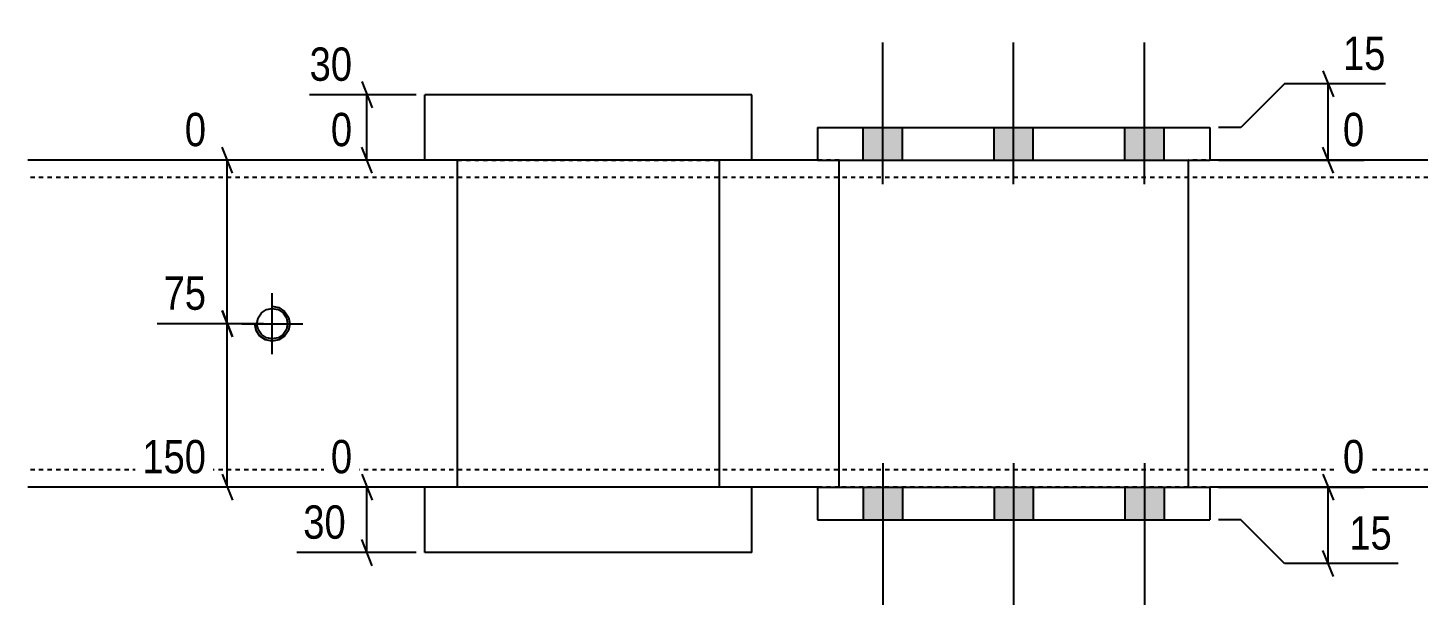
# Model space of a CAD drawing. Header units: millimetres. Extents: x 7 to 46963, y 6 to 1565.
# Drawn here: x 22836 to 23478, y 6 to 270 of the extents above; entities that cross this region are included whole.
import ezdxf

# ---------------------------------------------------------------- set-up
doc = ezdxf.new("R2010")
doc.units = ezdxf.units.MM
doc.linetypes.add('DXK_LINE_DOT2', pattern=[3.9198, 1.9599, -1.9599])
doc.layers.add('MÅLSÆTNING', color=7, linetype='Continuous')
doc.layers.add('STÅL', color=7, linetype='Continuous')
doc.styles.add('Arial Narrow', font='ARIALN.TTF', dxfattribs={"height": 0.2})

msp = doc.modelspace()

# ---------------------------------------------------------------- hatches: boundary and pattern name
at = {"layer": 'STÅL', "linetype": 'Continuous'}
for points in [[(23219.13, 209.6), (23237.13, 209.6), (23237.13, 224.6), (23219.13, 224.6)], [(23219.13, 209.6), (23237.13, 209.6), (23237.13, 224.6), (23219.13, 224.6)], [(23279.13, 209.6), (23297.13, 209.6), (23297.13, 224.6), (23279.13, 224.6)], [(23279.13, 209.6), (23297.13, 209.6), (23297.13, 224.6), (23279.13, 224.6)], [(23339.13, 209.6), (23357.13, 209.6), (23357.13, 224.6), (23339.13, 224.6)], [(23339.13, 209.6), (23357.13, 209.6), (23357.13, 224.6), (23339.13, 224.6)], [(23219.13, 44.6), (23237.13, 44.6), (23237.13, 59.6), (23219.13, 59.6)], [(23219.13, 44.6), (23237.13, 44.6), (23237.13, 59.6), (23219.13, 59.6)], [(23279.13, 44.6), (23297.13, 44.6), (23297.13, 59.6), (23279.13, 59.6)], [(23279.13, 44.6), (23297.13, 44.6), (23297.13, 59.6), (23279.13, 59.6)], [(23339.13, 44.6), (23357.13, 44.6), (23357.13, 59.6), (23339.13, 59.6)], [(23339.13, 44.6), (23357.13, 44.6), (23357.13, 59.6), (23339.13, 59.6)]]:
    msp.add_hatch(color=96, dxfattribs=at).paths.add_polyline_path(points)

# ---------------------------------------------------------------- linework, layer by layer
at = {"layer": 'MÅLSÆTNING', "color": 7, "linetype": 'Continuous'}
for p, q in [((23429.93, 250.6), (23434.73, 238.6)), ((22989.18, 245.6), (22993.98, 233.6)), ((23412.33, 244.6), (23392.33, 224.6)), ((23458.63, 244.6), (23412.33, 244.6)), ((23432.33, 209.6), (23432.33, 244.6)), ((23014.13, 239.6), (22965.28, 239.6)), ((22991.58, 209.6), (22991.58, 239.6)), ((23392.33, 224.6), (23382.13, 224.6)), ((22929.92, 203.6), (22925.12, 215.6)), ((22993.98, 203.6), (22989.18, 215.6)), ((23434.73, 203.6), (23429.93, 215.6)), ((22927.52, 134.6), (22927.52, 209.6)), ((23014.13, 209.6), (22975.03, 209.6)), ((23382.13, 209.6), (23448.88, 209.6)), ((22929.92, 128.6), (22925.12, 140.6)), ((22925.12, 140.6), (22929.92, 128.6)), ((22944.13, 134.6), (22895.39, 134.6)), ((22927.52, 59.6), (22927.52, 134.6)), ((22925.12, 65.6), (22929.92, 53.6)), ((22989.18, 65.6), (22993.98, 53.6)), ((23429.93, 65.6), (23434.73, 53.6)), ((23014.13, 59.6), (22975.03, 59.6)), ((22991.58, 29.6), (22991.58, 59.6)), ((23382.13, 59.6), (23448.88, 59.6)), ((23432.33, 24.6), (23432.33, 59.6)), ((23392.33, 44.6), (23382.13, 44.6)), ((23412.33, 24.6), (23392.33, 44.6)), ((22993.98, 23.6), (22989.18, 35.6)), ((23014.13, 29.6), (22959.45, 29.6)), ((23434.73, 18.6), (23429.93, 30.6)), ((23464.46, 24.6), (23412.33, 24.6))]:
    msp.add_line(p, q, dxfattribs=at)
at = {"layer": 'STÅL', "color": 96, "linetype": 'Continuous'}
for p, q in [((23228.13, 198.6), (23228.13, 263.6)), ((23228.13, 198.6), (23228.13, 263.6)), ((23288.13, 198.6), (23288.13, 263.6)), ((23288.13, 198.6), (23288.13, 263.6)), ((23348.13, 198.6), (23348.13, 263.6)), ((23348.13, 198.6), (23348.13, 263.6)), ((23219.13, 209.6), (23219.13, 224.6)), ((23219.13, 209.6), (23219.13, 224.6)), ((23237.13, 209.6), (23237.13, 224.6)), ((23237.13, 209.6), (23237.13, 224.6)), ((23279.13, 209.6), (23279.13, 224.6)), ((23279.13, 209.6), (23279.13, 224.6)), ((23297.13, 209.6), (23297.13, 224.6)), ((23297.13, 209.6), (23297.13, 224.6)), ((23339.13, 209.6), (23339.13, 224.6)), ((23339.13, 209.6), (23339.13, 224.6)), ((23357.13, 209.6), (23357.13, 224.6)), ((23357.13, 209.6), (23357.13, 224.6)), ((22948.13, 120.6), (22948.13, 148.6)), ((22945.45, 141.07), (22948.13, 141.6)), ((22948.13, 142.6), (22948.13, 142.6)), ((22948.13, 142.6), (22951.19, 141.99)), ((22948.13, 141.6), (22948.13, 141.6)), ((22948.13, 141.6), (22950.81, 141.07)), ((22951.19, 141.99), (22953.79, 140.26)), ((22941.13, 134.6), (22941.67, 137.28)), ((22941.67, 137.28), (22943.18, 139.55)), ((22943.18, 139.55), (22945.45, 141.07)), ((22950.81, 141.07), (22953.08, 139.55)), ((22953.08, 139.55), (22954.6, 137.28)), ((22953.79, 140.26), (22955.52, 137.66)), ((22954.6, 137.28), (22955.13, 134.6)), ((22955.52, 137.66), (22956.13, 134.6)), ((22934.13, 134.6), (22962.13, 134.6)), ((22940.74, 131.54), (22940.13, 134.6)), ((22940.13, 134.6), (22940.13, 134.6)), ((22942.48, 128.94), (22940.74, 131.54)), ((22941.67, 131.92), (22941.13, 134.6)), ((22941.13, 134.6), (22941.13, 134.6)), ((22943.18, 129.65), (22941.67, 131.92)), ((22945.07, 127.21), (22942.48, 128.94)), ((22945.45, 128.13), (22943.18, 129.65)), ((22953.08, 129.65), (22950.81, 128.13)), ((22953.79, 128.94), (22951.19, 127.21)), ((22954.6, 131.92), (22953.08, 129.65)), ((22955.52, 131.54), (22953.79, 128.94)), ((22955.13, 134.6), (22954.6, 131.92)), ((22955.13, 134.6), (22955.13, 134.6)), ((22956.13, 134.6), (22955.52, 131.54)), ((22956.13, 134.6), (22956.13, 134.6)), ((22948.13, 126.6), (22945.07, 127.21)), ((22948.13, 127.6), (22945.45, 128.13)), ((22950.81, 128.13), (22948.13, 127.6)), ((22948.13, 127.6), (22948.13, 127.6)), ((22951.19, 127.21), (22948.13, 126.6)), ((22948.13, 126.6), (22948.13, 126.6)), ((23228.13, 70.6), (23228.13, 5.6)), ((23228.13, 70.6), (23228.13, 5.6)), ((23288.13, 70.6), (23288.13, 5.6)), ((23288.13, 70.6), (23288.13, 5.6)), ((23348.13, 70.6), (23348.13, 5.6)), ((23348.13, 70.6), (23348.13, 5.6)), ((23219.13, 59.6), (23219.13, 44.6)), ((23219.13, 59.6), (23219.13, 44.6)), ((23237.13, 59.6), (23237.13, 44.6)), ((23237.13, 59.6), (23237.13, 44.6)), ((23279.13, 59.6), (23279.13, 44.6)), ((23279.13, 59.6), (23279.13, 44.6)), ((23297.13, 59.6), (23297.13, 44.6)), ((23297.13, 59.6), (23297.13, 44.6)), ((23339.13, 59.6), (23339.13, 44.6)), ((23339.13, 59.6), (23339.13, 44.6)), ((23357.13, 59.6), (23357.13, 44.6)), ((23357.13, 59.6), (23357.13, 44.6))]:
    msp.add_line(p, q, dxfattribs=at)
at = {"layer": 'STÅL', "color": 2, "linetype": 'Continuous'}
for p, q in [((23168.13, 239.6), (23018.13, 239.6)), ((23018.13, 209.6), (23018.13, 239.6)), ((23168.13, 209.6), (23168.13, 239.6)), ((23198.13, 224.6), (23378.13, 224.6)), ((23198.13, 224.6), (23198.13, 209.6)), ((23378.13, 224.6), (23378.13, 209.6)), ((23018.13, 209.6), (22836.13, 209.6)), ((23168.13, 209.6), (23018.13, 209.6)), ((23033.13, 59.6), (23033.13, 209.6)), ((23153.13, 209.6), (23153.13, 59.6)), ((23198.13, 209.6), (23168.13, 209.6)), ((23198.13, 209.6), (23378.13, 209.6)), ((23208.13, 59.6), (23208.13, 209.6)), ((23368.13, 209.6), (23368.13, 59.6)), ((23478.13, 209.6), (23378.13, 209.6)), ((23018.13, 59.6), (22836.13, 59.6)), ((23168.13, 59.6), (23018.13, 59.6)), ((23018.13, 29.6), (23018.13, 59.6)), ((23168.13, 29.6), (23168.13, 59.6)), ((23198.13, 59.6), (23168.13, 59.6)), ((23198.13, 59.6), (23378.13, 59.6)), ((23198.13, 59.6), (23198.13, 44.6)), ((23378.13, 59.6), (23378.13, 44.6)), ((23478.13, 59.6), (23378.13, 59.6)), ((23198.13, 44.6), (23378.13, 44.6)), ((23168.13, 29.6), (23018.13, 29.6))]:
    msp.add_line(p, q, dxfattribs=at)
at = {"layer": 'STÅL', "color": 7, "linetype": 'DXK_LINE_DOT2'}
for p, q in [((23033.13, 209.6), (23018.13, 209.6)), ((23033.13, 59.6), (23033.13, 209.6)), ((23033.13, 209.6), (23153.13, 209.6)), ((23153.13, 209.6), (23153.13, 59.6)), ((23208.13, 209.6), (23153.13, 209.6)), ((23208.13, 209.6), (23368.13, 209.6)), ((23208.13, 59.6), (23208.13, 209.6)), ((23368.13, 209.6), (23368.13, 59.6)), ((23478.13, 209.6), (23368.13, 209.6)), ((23478.13, 201.6), (22836.13, 201.6)), ((23478.13, 67.6), (22836.13, 67.6)), ((23033.13, 59.6), (23018.13, 59.6)), ((23153.13, 59.6), (23033.13, 59.6)), ((23208.13, 59.6), (23153.13, 59.6)), ((23368.13, 59.6), (23208.13, 59.6)), ((23478.13, 59.6), (23368.13, 59.6))]:
    msp.add_line(p, q, dxfattribs=at)

# ---------------------------------------------------------------- next in the draw order: wipeouts: each hides what was drawn before it
at = {"color": 0, "linetype": 'Continuous'}
for points in [[(23461.83, 247.8), (23461.83, 270.2), (23435.93, 270.2), (23435.93, 247.8)], [(22987.98, 242.8), (22987.98, 265.2), (22962.08, 265.2), (22962.08, 242.8)], [(22987.98, 212.8), (22987.98, 235.2), (22971.83, 235.2), (22971.83, 212.8)], [(23452.08, 212.8), (23452.08, 235.2), (23435.93, 235.2), (23435.93, 212.8)], [(22921, 137.8), (22921, 160.2), (22895.1, 160.2), (22895.1, 137.8)], [(22987.98, 62.8), (22987.98, 85.2), (22971.83, 85.2), (22971.83, 62.8)], [(23452.08, 62.8), (23452.08, 85.2), (23435.93, 85.2), (23435.93, 62.8)], [(22985.07, 32.8), (22985.07, 55.2), (22959.17, 55.2), (22959.17, 32.8)], [(23464.75, 27.8), (23464.75, 50.2), (23438.85, 50.2), (23438.85, 27.8)]]:
    msp.add_wipeout(points, dxfattribs=at).dxf.layer = 'MÅLSÆTNING'

# ---------------------------------------------------------------- next in the draw order: linework, layer by layer
at = {"layer": 'MÅLSÆTNING', "color": 7, "linetype": 'Continuous'}
for p, q in [((23014.13, 209.6), (22905.14, 209.6)), ((22944.13, 134.6), (22895.39, 134.6)), ((23014.13, 59.6), (22885.64, 59.6))]:
    msp.add_line(p, q, dxfattribs=at)

# ---------------------------------------------------------------- next in the draw order: texts
at = {"layer": 'MÅLSÆTNING', "color": 3, "linetype": 'Continuous', "style": 'Arial Narrow'}
for s, height, p in [('15', 15.271, (23439.13, 251)), ('30', 15.271, (22965.28, 246)), ('0', 15.27, (22975.03, 216)), ('0', 15.27, (23439.13, 216)), ('75', 15.271, (22898.3, 141)), ('0', 15.27, (22975.03, 66)), ('0', 15.27, (23439.13, 66)), ('30', 15.271, (22962.37, 36)), ('15', 15.271, (23442.05, 31))]:
    msp.add_text(s, height=height, dxfattribs=at).set_placement(p)

# ---------------------------------------------------------------- next in the draw order: wipeouts: each hides what was drawn before it
at = {"color": 0, "linetype": 'Continuous'}
for points in [[(22921, 212.8), (22921, 235.2), (22904.85, 235.2), (22904.85, 212.8)], [(22921, 62.8), (22921, 85.2), (22885.35, 85.2), (22885.35, 62.8)]]:
    msp.add_wipeout(points, dxfattribs=at).dxf.layer = 'MÅLSÆTNING'

# ---------------------------------------------------------------- next in the draw order: texts
at = {"layer": 'MÅLSÆTNING', "color": 3, "linetype": 'Continuous', "style": 'Arial Narrow'}
for s, height, p in [('0', 15.27, (22908.05, 216)), ('150', 15.271, (22888.55, 66))]:
    msp.add_text(s, height=height, dxfattribs=at).set_placement(p)

doc.saveas('drawing.dxf')
